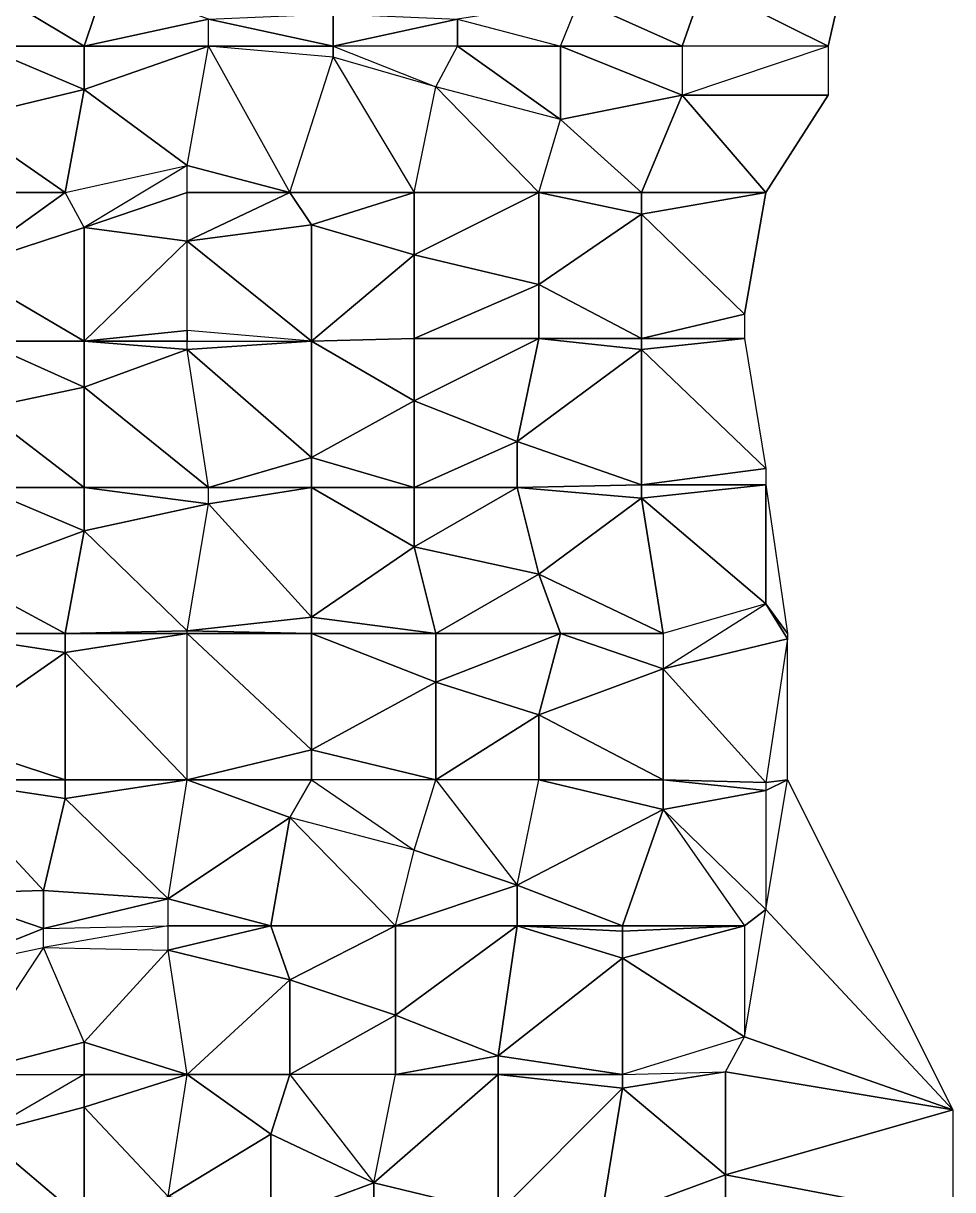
# Model space of a CAD drawing. Header units: metres. Extents: x 121.06818 to 121.07159, y 3.17836 to 3.18313.
# Drawn here: x 121.0712435 to 121.071587, y 3.1802745 to 3.1807055 of the extents above; entities that cross this region are included whole.
import ezdxf

# ---------------------------------------------------------------- set-up
doc = ezdxf.new("R2010")
doc.units = ezdxf.units.M

msp = doc.modelspace()

# ---------------------------------------------------------------- linework, layer by layer
at = {"layer": 'DELAUNEY11041', "color": 252}
msp.add_3dface([(121.071373, 3.180263, 0.01059), (121.071335, 3.180263, 0.01058), (121.071373, 3.180277, 0.01059)], dxfattribs=at)
at = {"layer": 'DELAUNEY11068', "color": 252}
msp.add_3dface([(121.071503, 3.180263, 0.01062), (121.071457, 3.180263, 0.01061), (121.071503, 3.18028, 0.01062)], dxfattribs=at)
at = {"layer": 'DELAUNEY11078', "color": 252}
msp.add_3dface([(121.071587, 3.180264, 0.01063), (121.071503, 3.180263, 0.01062), (121.071503, 3.18028, 0.01062)], dxfattribs=at)
at = {"layer": 'DELAUNEY11124', "color": 252}
msp.add_3dface([(121.071419, 3.180266, 0.0106), (121.071373, 3.180263, 0.01059), (121.071373, 3.180277, 0.01059)], dxfattribs=at)
at = {"layer": 'DELAUNEY11137', "color": 252}
msp.add_3dface([(121.071228, 3.180263, 0.01055), (121.071266, 3.180263, 0.01056), (121.071228, 3.180295, 0.01055)], dxfattribs=at)
at = {"layer": 'DELAUNEY11138', "color": 252}
msp.add_3dface([(121.071266, 3.180263, 0.01056), (121.071297, 3.180272, 0.01057), (121.071266, 3.180305, 0.01056)], dxfattribs=at)
at = {"layer": 'DELAUNEY11139', "color": 252}
msp.add_3dface([(121.071457, 3.180263, 0.01061), (121.071419, 3.180266, 0.0106), (121.071465, 3.180312, 0.01061)], dxfattribs=at)
at = {"layer": 'DELAUNEY11153', "color": 252}
msp.add_3dface([(121.071335, 3.180263, 0.01058), (121.071297, 3.180272, 0.01057), (121.071335, 3.180295, 0.01058)], dxfattribs=at)
at = {"layer": 'DELAUNEY11154', "color": 252}
msp.add_3dface([(121.071373, 3.180277, 0.01059), (121.071335, 3.180263, 0.01058), (121.071335, 3.180295, 0.01058)], dxfattribs=at)
at = {"layer": 'DELAUNEY11164', "color": 252}
msp.add_3dface([(121.071419, 3.180266, 0.0106), (121.071373, 3.180277, 0.01059), (121.071419, 3.180317, 0.0106)], dxfattribs=at)
at = {"layer": 'DELAUNEY11165', "color": 252}
msp.add_3dface([(121.071503, 3.18028, 0.01062), (121.071457, 3.180263, 0.01061), (121.071465, 3.180312, 0.01061)], dxfattribs=at)
at = {"layer": 'DELAUNEY11177', "color": 252}
msp.add_3dface([(121.071587, 3.180264, 0.01063), (121.071503, 3.18028, 0.01062), (121.071587, 3.180304, 0.01063)], dxfattribs=at)
at = {"layer": 'DELAUNEY11198', "color": 252}
msp.add_3dface([(121.071335, 3.180295, 0.01058), (121.071297, 3.180272, 0.01057), (121.071304, 3.180317, 0.01057)], dxfattribs=at)
at = {"layer": 'DELAUNEY11217', "color": 252}
msp.add_3dface([(121.071228, 3.180295, 0.01055), (121.071266, 3.180263, 0.01056), (121.071266, 3.180305, 0.01056)], dxfattribs=at)
at = {"layer": 'DELAUNEY11218', "color": 252}
msp.add_3dface([(121.071373, 3.180277, 0.01059), (121.071335, 3.180295, 0.01058), (121.071342, 3.180317, 0.01058)], dxfattribs=at)
at = {"layer": 'DELAUNEY11226', "color": 252}
msp.add_3dface([(121.071228, 3.180295, 0.01055), (121.071266, 3.180305, 0.01056), (121.071266, 3.180317, 0.01056)], dxfattribs=at)
at = {"layer": 'DELAUNEY11227', "color": 252}
msp.add_3dface([(121.071587, 3.180304, 0.01063), (121.071503, 3.18028, 0.01062), (121.071503, 3.180318, 0.01062)], dxfattribs=at)
at = {"layer": 'DELAUNEY11240', "color": 252}
msp.add_3dface([(121.071266, 3.180305, 0.01056), (121.071297, 3.180272, 0.01057), (121.071304, 3.180317, 0.01057)], dxfattribs=at)
at = {"layer": 'DELAUNEY11247', "color": 252}
msp.add_3dface([(121.071503, 3.18028, 0.01062), (121.071465, 3.180312, 0.01061), (121.071503, 3.180318, 0.01062)], dxfattribs=at)
at = {"layer": 'DELAUNEY11265', "color": 252}
msp.add_3dface([(121.071419, 3.180317, 0.0106), (121.071373, 3.180277, 0.01059), (121.071381, 3.180317, 0.01059)], dxfattribs=at)
at = {"layer": 'DELAUNEY11266', "color": 252}
msp.add_3dface([(121.071419, 3.180266, 0.0106), (121.071419, 3.180317, 0.0106), (121.071465, 3.180312, 0.01061)], dxfattribs=at)
at = {"layer": 'DELAUNEY11275', "color": 252}
msp.add_3dface([(121.071373, 3.180277, 0.01059), (121.071381, 3.180317, 0.01059), (121.071342, 3.180317, 0.01058)], dxfattribs=at)
at = {"layer": 'DELAUNEY11276', "color": 252}
msp.add_3dface([(121.071465, 3.180312, 0.01061), (121.071419, 3.180317, 0.0106), (121.071465, 3.180317, 0.01061)], dxfattribs=at)
at = {"layer": 'DELAUNEY11287', "color": 252}
msp.add_3dface([(121.071335, 3.180295, 0.01058), (121.071304, 3.180317, 0.01057), (121.071342, 3.180317, 0.01058)], dxfattribs=at)
at = {"layer": 'DELAUNEY11288', "color": 252}
msp.add_3dface([(121.071419, 3.180317, 0.0106), (121.071381, 3.180317, 0.01059), (121.071419, 3.180324, 0.0106)], dxfattribs=at)
at = {"layer": 'DELAUNEY11297', "color": 252}
msp.add_3dface([(121.071266, 3.180305, 0.01056), (121.071304, 3.180317, 0.01057), (121.071266, 3.180317, 0.01056)], dxfattribs=at)
at = {"layer": 'DELAUNEY11309', "color": 252}
msp.add_3dface([(121.071228, 3.180295, 0.01055), (121.07122, 3.180317, 0.01055), (121.071266, 3.180317, 0.01056)], dxfattribs=at)
at = {"layer": 'DELAUNEY11310', "color": 252}
msp.add_3dface([(121.071381, 3.180317, 0.01059), (121.071342, 3.180317, 0.01058), (121.071381, 3.180339, 0.01059)], dxfattribs=at)
at = {"layer": 'DELAUNEY11311', "color": 252}
msp.add_3dface([(121.071503, 3.180318, 0.01062), (121.071465, 3.180312, 0.01061), (121.071465, 3.180317, 0.01061)], dxfattribs=at)
at = {"layer": 'DELAUNEY11312', "color": 252}
msp.add_3dface([(121.071587, 3.180304, 0.01063), (121.071503, 3.180318, 0.01062), (121.07151, 3.180331, 0.01062)], dxfattribs=at)
at = {"layer": 'DELAUNEY11325', "color": 252}
msp.add_3dface([(121.071503, 3.180318, 0.01062), (121.07151, 3.180331, 0.01062), (121.071465, 3.180317, 0.01061)], dxfattribs=at)
at = {"layer": 'DELAUNEY11326', "color": 252}
msp.add_3dface([(121.071587, 3.180304, 0.01063), (121.07151, 3.180331, 0.01062), (121.071518, 3.180378, 0.01062)], dxfattribs=at)
at = {"layer": 'DELAUNEY11384', "color": 252}
msp.add_3dface([(121.071342, 3.180317, 0.01058), (121.071304, 3.180317, 0.01057), (121.071342, 3.180352, 0.01058)], dxfattribs=at)
at = {"layer": 'DELAUNEY11400', "color": 252}
msp.add_3dface([(121.07122, 3.180317, 0.01055), (121.071266, 3.180317, 0.01056), (121.071266, 3.180329, 0.01056)], dxfattribs=at)
at = {"layer": 'DELAUNEY11401', "color": 252}
msp.add_3dface([(121.071266, 3.180317, 0.01056), (121.071304, 3.180317, 0.01057), (121.071266, 3.180329, 0.01056)], dxfattribs=at)
at = {"layer": 'DELAUNEY11402', "color": 252}
msp.add_3dface([(121.071465, 3.180317, 0.01061), (121.071419, 3.180317, 0.0106), (121.071419, 3.180324, 0.0106)], dxfattribs=at)
at = {"layer": 'DELAUNEY11439', "color": 252}
msp.add_3dface([(121.071419, 3.180324, 0.0106), (121.071381, 3.180317, 0.01059), (121.071381, 3.180339, 0.01059)], dxfattribs=at)
at = {"layer": 'DELAUNEY11452', "color": 252}
msp.add_3dface([(121.07122, 3.180317, 0.01055), (121.071266, 3.180329, 0.01056), (121.071251, 3.180364, 0.01056)], dxfattribs=at)
at = {"layer": 'DELAUNEY11453', "color": 252}
msp.add_3dface([(121.071266, 3.180329, 0.01056), (121.071304, 3.180317, 0.01057), (121.071297, 3.180363, 0.01057)], dxfattribs=at)
at = {"layer": 'DELAUNEY11454', "color": 252}
msp.add_3dface([(121.071465, 3.180317, 0.01061), (121.071419, 3.180324, 0.0106), (121.071465, 3.18036, 0.01061)], dxfattribs=at)
at = {"layer": 'DELAUNEY11467', "color": 252}
msp.add_3dface([(121.071381, 3.180339, 0.01059), (121.071342, 3.180317, 0.01058), (121.071342, 3.180352, 0.01058)], dxfattribs=at)
at = {"layer": 'DELAUNEY11468', "color": 252}
msp.add_3dface([(121.071419, 3.180324, 0.0106), (121.071381, 3.180339, 0.01059), (121.071426, 3.180372, 0.0106)], dxfattribs=at)
at = {"layer": 'DELAUNEY11487', "color": 252}
msp.add_3dface([(121.07122, 3.180317, 0.01055), (121.071213, 3.180356, 0.01055), (121.071251, 3.180364, 0.01056)], dxfattribs=at)
at = {"layer": 'DELAUNEY11488', "color": 252}
msp.add_3dface([(121.071342, 3.180352, 0.01058), (121.071304, 3.180317, 0.01057), (121.071297, 3.180363, 0.01057)], dxfattribs=at)
at = {"layer": 'DELAUNEY11498', "color": 252}
msp.add_3dface([(121.071381, 3.180339, 0.01059), (121.071342, 3.180352, 0.01058), (121.071381, 3.180372, 0.01059)], dxfattribs=at)
at = {"layer": 'DELAUNEY11499', "color": 252}
msp.add_3dface([(121.07151, 3.180331, 0.01062), (121.071465, 3.180317, 0.01061), (121.071465, 3.18036, 0.01061)], dxfattribs=at)
at = {"layer": 'DELAUNEY11516', "color": 252}
msp.add_3dface([(121.071266, 3.180329, 0.01056), (121.071251, 3.180364, 0.01056), (121.071297, 3.180363, 0.01057)], dxfattribs=at)
at = {"layer": 'DELAUNEY11517', "color": 252}
msp.add_3dface([(121.071465, 3.18036, 0.01061), (121.071419, 3.180324, 0.0106), (121.071426, 3.180372, 0.0106)], dxfattribs=at)
at = {"layer": 'DELAUNEY11528', "color": 252}
msp.add_3dface([(121.07151, 3.180331, 0.01062), (121.071465, 3.18036, 0.01061), (121.07151, 3.180372, 0.01062)], dxfattribs=at)
at = {"layer": 'DELAUNEY11541', "color": 252}
msp.add_3dface([(121.071213, 3.180356, 0.01055), (121.071251, 3.180364, 0.01056), (121.071251, 3.180371, 0.01056)], dxfattribs=at)
at = {"layer": 'DELAUNEY11549', "color": 252}
msp.add_3dface([(121.071342, 3.180352, 0.01058), (121.071297, 3.180363, 0.01057), (121.071335, 3.180372, 0.01058)], dxfattribs=at)
at = {"layer": 'DELAUNEY11554', "color": 252}
msp.add_3dface([(121.071465, 3.18036, 0.01061), (121.071426, 3.180372, 0.0106), (121.071465, 3.18037, 0.01061)], dxfattribs=at)
at = {"layer": 'DELAUNEY11555', "color": 252}
msp.add_3dface([(121.07151, 3.180331, 0.01062), (121.071518, 3.180378, 0.01062), (121.07151, 3.180372, 0.01062)], dxfattribs=at)
at = {"layer": 'DELAUNEY11556', "color": 252}
msp.add_3dface([(121.071587, 3.180304, 0.01063), (121.071518, 3.180378, 0.01062), (121.071526, 3.180426, 0.01062)], dxfattribs=at)
at = {"layer": 'DELAUNEY11568', "color": 252}
msp.add_3dface([(121.071426, 3.180372, 0.0106), (121.071381, 3.180339, 0.01059), (121.071381, 3.180372, 0.01059)], dxfattribs=at)
at = {"layer": 'DELAUNEY11569', "color": 252}
msp.add_3dface([(121.07151, 3.180372, 0.01062), (121.071465, 3.18036, 0.01061), (121.071465, 3.18037, 0.01061)], dxfattribs=at)
at = {"layer": 'DELAUNEY11583', "color": 252}
msp.add_3dface([(121.07151, 3.180372, 0.01062), (121.071518, 3.180378, 0.01062), (121.07148, 3.180415, 0.01061)], dxfattribs=at)
at = {"layer": 'DELAUNEY11609', "color": 252}
msp.add_3dface([(121.071251, 3.180364, 0.01056), (121.071297, 3.180363, 0.01057), (121.071297, 3.180372, 0.01057)], dxfattribs=at)
at = {"layer": 'DELAUNEY11610', "color": 252}
msp.add_3dface([(121.071335, 3.180372, 0.01058), (121.071297, 3.180363, 0.01057), (121.071297, 3.180372, 0.01057)], dxfattribs=at)
at = {"layer": 'DELAUNEY11611', "color": 252}
msp.add_3dface([(121.071342, 3.180352, 0.01058), (121.071335, 3.180372, 0.01058), (121.071381, 3.180372, 0.01059)], dxfattribs=at)
at = {"layer": 'DELAUNEY11625', "color": 252}
msp.add_3dface([(121.071426, 3.180372, 0.0106), (121.071381, 3.180372, 0.01059), (121.071426, 3.180387, 0.0106)], dxfattribs=at)
at = {"layer": 'DELAUNEY11668', "color": 252}
msp.add_3dface([(121.071213, 3.180356, 0.01055), (121.071251, 3.180371, 0.01056), (121.071213, 3.180384, 0.01055)], dxfattribs=at)
at = {"layer": 'DELAUNEY11669', "color": 252}
msp.add_3dface([(121.071251, 3.180364, 0.01056), (121.071251, 3.180371, 0.01056), (121.071297, 3.180372, 0.01057)], dxfattribs=at)
at = {"layer": 'DELAUNEY11670', "color": 252}
msp.add_3dface([(121.071465, 3.18037, 0.01061), (121.071426, 3.180372, 0.0106), (121.071465, 3.180372, 0.01061)], dxfattribs=at)
at = {"layer": 'DELAUNEY11671', "color": 252}
msp.add_3dface([(121.07151, 3.180372, 0.01062), (121.071465, 3.18037, 0.01061), (121.071465, 3.180372, 0.01061)], dxfattribs=at)
at = {"layer": 'DELAUNEY11681', "color": 252}
msp.add_3dface([(121.071251, 3.180371, 0.01056), (121.071297, 3.180372, 0.01057), (121.071297, 3.180382, 0.01057)], dxfattribs=at)
at = {"layer": 'DELAUNEY11682', "color": 252}
msp.add_3dface([(121.071335, 3.180372, 0.01058), (121.071297, 3.180372, 0.01057), (121.071297, 3.180382, 0.01057)], dxfattribs=at)
at = {"layer": 'DELAUNEY11698', "color": 252}
msp.add_3dface([(121.071213, 3.180384, 0.01055), (121.071251, 3.180371, 0.01056), (121.071251, 3.180385, 0.01056)], dxfattribs=at)
at = {"layer": 'DELAUNEY11699', "color": 252}
msp.add_3dface([(121.071381, 3.180372, 0.01059), (121.071335, 3.180372, 0.01058), (121.071342, 3.180412, 0.01058)], dxfattribs=at)
at = {"layer": 'DELAUNEY11700', "color": 252}
msp.add_3dface([(121.071465, 3.180372, 0.01061), (121.071426, 3.180372, 0.0106), (121.071426, 3.180387, 0.0106)], dxfattribs=at)
at = {"layer": 'DELAUNEY11710', "color": 252}
msp.add_3dface([(121.07151, 3.180372, 0.01062), (121.071465, 3.180372, 0.01061), (121.07148, 3.180415, 0.01061)], dxfattribs=at)
at = {"layer": 'DELAUNEY11719', "color": 252}
msp.add_3dface([(121.071251, 3.180371, 0.01056), (121.071297, 3.180382, 0.01057), (121.071251, 3.180385, 0.01056)], dxfattribs=at)
at = {"layer": 'DELAUNEY11728', "color": 252}
msp.add_3dface([(121.071251, 3.180385, 0.01056), (121.071297, 3.180382, 0.01057), (121.071259, 3.180419, 0.01056)], dxfattribs=at)
at = {"layer": 'DELAUNEY11729', "color": 252}
msp.add_3dface([(121.071335, 3.180372, 0.01058), (121.071297, 3.180382, 0.01057), (121.071342, 3.180412, 0.01058)], dxfattribs=at)
at = {"layer": 'DELAUNEY11730', "color": 252}
msp.add_3dface([(121.071426, 3.180387, 0.0106), (121.071381, 3.180372, 0.01059), (121.071388, 3.1804, 0.01059)], dxfattribs=at)
at = {"layer": 'DELAUNEY11735', "color": 252}
msp.add_3dface([(121.071213, 3.180384, 0.01055), (121.071251, 3.180385, 0.01056), (121.071213, 3.180426, 0.01055)], dxfattribs=at)
at = {"layer": 'DELAUNEY11736', "color": 252}
msp.add_3dface([(121.071381, 3.180372, 0.01059), (121.071388, 3.1804, 0.01059), (121.071342, 3.180412, 0.01058)], dxfattribs=at)
at = {"layer": 'DELAUNEY11737', "color": 252}
msp.add_3dface([(121.071426, 3.180387, 0.0106), (121.071388, 3.1804, 0.01059), (121.071396, 3.180426, 0.01059)], dxfattribs=at)
at = {"layer": 'DELAUNEY11738', "color": 252}
msp.add_3dface([(121.071465, 3.180372, 0.01061), (121.071426, 3.180387, 0.0106), (121.07148, 3.180415, 0.01061)], dxfattribs=at)
at = {"layer": 'DELAUNEY11776', "color": 252}
msp.add_3dface([(121.071518, 3.180378, 0.01062), (121.071526, 3.180426, 0.01062), (121.071518, 3.180422, 0.01062)], dxfattribs=at)
at = {"layer": 'DELAUNEY11785', "color": 252}
msp.add_3dface([(121.071388, 3.1804, 0.01059), (121.071342, 3.180412, 0.01058), (121.07135, 3.180426, 0.01058)], dxfattribs=at)
at = {"layer": 'DELAUNEY11803', "color": 252}
msp.add_3dface([(121.071342, 3.180412, 0.01058), (121.071297, 3.180382, 0.01057), (121.071304, 3.180426, 0.01057)], dxfattribs=at)
at = {"layer": 'DELAUNEY11804', "color": 252}
msp.add_3dface([(121.071518, 3.180378, 0.01062), (121.07148, 3.180415, 0.01061), (121.071518, 3.180422, 0.01062)], dxfattribs=at)
at = {"layer": 'DELAUNEY11824', "color": 252}
msp.add_3dface([(121.071251, 3.180385, 0.01056), (121.071259, 3.180419, 0.01056), (121.071213, 3.180426, 0.01055)], dxfattribs=at)
at = {"layer": 'DELAUNEY11825', "color": 252}
msp.add_3dface([(121.071259, 3.180419, 0.01056), (121.071297, 3.180382, 0.01057), (121.071304, 3.180426, 0.01057)], dxfattribs=at)
at = {"layer": 'DELAUNEY11846', "color": 252}
msp.add_3dface([(121.07148, 3.180415, 0.01061), (121.071426, 3.180387, 0.0106), (121.071434, 3.180426, 0.0106)], dxfattribs=at)
at = {"layer": 'DELAUNEY11847', "color": 252}
msp.add_3dface([(121.071518, 3.180422, 0.01062), (121.07148, 3.180415, 0.01061), (121.07148, 3.180426, 0.01061)], dxfattribs=at)
at = {"layer": 'DELAUNEY11863', "color": 252}
msp.add_3dface([(121.071342, 3.180412, 0.01058), (121.071304, 3.180426, 0.01057), (121.07135, 3.180426, 0.01058)], dxfattribs=at)
at = {"layer": 'DELAUNEY11864', "color": 252}
msp.add_3dface([(121.071426, 3.180387, 0.0106), (121.071434, 3.180426, 0.0106), (121.071396, 3.180426, 0.01059)], dxfattribs=at)
at = {"layer": 'DELAUNEY11865', "color": 252}
msp.add_3dface([(121.071518, 3.180422, 0.01062), (121.071526, 3.180426, 0.01062), (121.071518, 3.180425, 0.01062)], dxfattribs=at)
at = {"layer": 'DELAUNEY11888', "color": 252}
msp.add_3dface([(121.07148, 3.180415, 0.01061), (121.071434, 3.180426, 0.0106), (121.07148, 3.180426, 0.01061)], dxfattribs=at)
at = {"layer": 'DELAUNEY11905', "color": 252}
msp.add_3dface([(121.071213, 3.180426, 0.01055), (121.071259, 3.180419, 0.01056), (121.071259, 3.180426, 0.01056)], dxfattribs=at)
at = {"layer": 'DELAUNEY11906', "color": 252}
msp.add_3dface([(121.071259, 3.180419, 0.01056), (121.071304, 3.180426, 0.01057), (121.071259, 3.180426, 0.01056)], dxfattribs=at)
at = {"layer": 'DELAUNEY11907', "color": 252}
msp.add_3dface([(121.071388, 3.1804, 0.01059), (121.071396, 3.180426, 0.01059), (121.07135, 3.180426, 0.01058)], dxfattribs=at)
at = {"layer": 'DELAUNEY11923', "color": 252}
msp.add_3dface([(121.071434, 3.180426, 0.0106), (121.071396, 3.180426, 0.01059), (121.071434, 3.18045, 0.0106)], dxfattribs=at)
at = {"layer": 'DELAUNEY11980', "color": 252}
msp.add_3dface([(121.071396, 3.180426, 0.01059), (121.07135, 3.180426, 0.01058), (121.07135, 3.180437, 0.01058)], dxfattribs=at)
at = {"layer": 'DELAUNEY11981', "color": 252}
msp.add_3dface([(121.07148, 3.180426, 0.01061), (121.071434, 3.180426, 0.0106), (121.071434, 3.18045, 0.0106)], dxfattribs=at)
at = {"layer": 'DELAUNEY11993', "color": 252}
msp.add_3dface([(121.071213, 3.180426, 0.01055), (121.071259, 3.180426, 0.01056), (121.071213, 3.180441, 0.01055)], dxfattribs=at)
at = {"layer": 'DELAUNEY11994', "color": 252}
msp.add_3dface([(121.071518, 3.180422, 0.01062), (121.07148, 3.180426, 0.01061), (121.071518, 3.180425, 0.01062)], dxfattribs=at)
at = {"layer": 'DELAUNEY12005', "color": 252}
msp.add_3dface([(121.071259, 3.180426, 0.01056), (121.071304, 3.180426, 0.01057), (121.071259, 3.180473, 0.01056)], dxfattribs=at)
at = {"layer": 'DELAUNEY12006', "color": 252}
msp.add_3dface([(121.071518, 3.180425, 0.01062), (121.07148, 3.180426, 0.01061), (121.07148, 3.180467, 0.01061)], dxfattribs=at)
at = {"layer": 'DELAUNEY12015', "color": 252}
msp.add_3dface([(121.071518, 3.180425, 0.01062), (121.071526, 3.180426, 0.01062), (121.071526, 3.180478, 0.01062)], dxfattribs=at)
at = {"layer": 'DELAUNEY12027', "color": 252}
msp.add_3dface([(121.07135, 3.180426, 0.01058), (121.071304, 3.180426, 0.01057), (121.07135, 3.180437, 0.01058)], dxfattribs=at)
at = {"layer": 'DELAUNEY12042', "color": 252}
msp.add_3dface([(121.07135, 3.180437, 0.01058), (121.071304, 3.180426, 0.01057), (121.071304, 3.18048, 0.01057)], dxfattribs=at)
at = {"layer": 'DELAUNEY12059', "color": 252}
msp.add_3dface([(121.071396, 3.180426, 0.01059), (121.07135, 3.180437, 0.01058), (121.071396, 3.180462, 0.01059)], dxfattribs=at)
at = {"layer": 'DELAUNEY12069', "color": 252}
msp.add_3dface([(121.071213, 3.180441, 0.01055), (121.071259, 3.180426, 0.01056), (121.071259, 3.180473, 0.01056)], dxfattribs=at)
at = {"layer": 'DELAUNEY12081', "color": 252}
msp.add_3dface([(121.071434, 3.18045, 0.0106), (121.071396, 3.180426, 0.01059), (121.071396, 3.180462, 0.01059)], dxfattribs=at)
at = {"layer": 'DELAUNEY12082', "color": 252}
msp.add_3dface([(121.07148, 3.180426, 0.01061), (121.071434, 3.18045, 0.0106), (121.07148, 3.180467, 0.01061)], dxfattribs=at)
at = {"layer": 'DELAUNEY12109', "color": 252}
msp.add_3dface([(121.071396, 3.180462, 0.01059), (121.07135, 3.180437, 0.01058), (121.07135, 3.18048, 0.01058)], dxfattribs=at)
at = {"layer": 'DELAUNEY12120', "color": 252}
msp.add_3dface([(121.071434, 3.18045, 0.0106), (121.071396, 3.180462, 0.01059), (121.071442, 3.18048, 0.0106)], dxfattribs=at)
at = {"layer": 'DELAUNEY12121', "color": 252}
msp.add_3dface([(121.07148, 3.180467, 0.01061), (121.071434, 3.18045, 0.0106), (121.071442, 3.18048, 0.0106)], dxfattribs=at)
at = {"layer": 'DELAUNEY12131', "color": 252}
msp.add_3dface([(121.071518, 3.180425, 0.01062), (121.07148, 3.180467, 0.01061), (121.071526, 3.180478, 0.01062)], dxfattribs=at)
at = {"layer": 'DELAUNEY12145', "color": 252}
msp.add_3dface([(121.071213, 3.180441, 0.01055), (121.071259, 3.180473, 0.01056), (121.071213, 3.18048, 0.01055)], dxfattribs=at)
at = {"layer": 'DELAUNEY12146', "color": 252}
msp.add_3dface([(121.071259, 3.180473, 0.01056), (121.071304, 3.180426, 0.01057), (121.071304, 3.18048, 0.01057)], dxfattribs=at)
at = {"layer": 'DELAUNEY12159', "color": 252}
msp.add_3dface([(121.071259, 3.180473, 0.01056), (121.071304, 3.18048, 0.01057), (121.071259, 3.18048, 0.01056)], dxfattribs=at)
at = {"layer": 'DELAUNEY12166', "color": 252}
msp.add_3dface([(121.07135, 3.180437, 0.01058), (121.071304, 3.18048, 0.01057), (121.07135, 3.18048, 0.01058)], dxfattribs=at)
at = {"layer": 'DELAUNEY12167', "color": 252}
msp.add_3dface([(121.071526, 3.180478, 0.01062), (121.07148, 3.180467, 0.01061), (121.071518, 3.180491, 0.01062)], dxfattribs=at)
at = {"layer": 'DELAUNEY12178', "color": 252}
msp.add_3dface([(121.07135, 3.18048, 0.01058), (121.071304, 3.18048, 0.01057), (121.071304, 3.180481, 0.01057)], dxfattribs=at)
at = {"layer": 'DELAUNEY12198', "color": 252}
msp.add_3dface([(121.071396, 3.180462, 0.01059), (121.07135, 3.18048, 0.01058), (121.071396, 3.18048, 0.01059)], dxfattribs=at)
at = {"layer": 'DELAUNEY12216', "color": 252}
msp.add_3dface([(121.071213, 3.18048, 0.01055), (121.071259, 3.180473, 0.01056), (121.071259, 3.18048, 0.01056)], dxfattribs=at)
at = {"layer": 'DELAUNEY12217', "color": 252}
msp.add_3dface([(121.07148, 3.180467, 0.01061), (121.071442, 3.18048, 0.0106), (121.07148, 3.18048, 0.01061)], dxfattribs=at)
at = {"layer": 'DELAUNEY12256', "color": 252}
msp.add_3dface([(121.071442, 3.18048, 0.0106), (121.071396, 3.180462, 0.01059), (121.071396, 3.18048, 0.01059)], dxfattribs=at)
at = {"layer": 'DELAUNEY12271', "color": 252}
msp.add_3dface([(121.071396, 3.18048, 0.01059), (121.07135, 3.18048, 0.01058), (121.07135, 3.180486, 0.01058)], dxfattribs=at)
at = {"layer": 'DELAUNEY12284', "color": 252}
msp.add_3dface([(121.071442, 3.18048, 0.0106), (121.071396, 3.18048, 0.01059), (121.071434, 3.180502, 0.0106)], dxfattribs=at)
at = {"layer": 'DELAUNEY12285', "color": 252}
msp.add_3dface([(121.07148, 3.18048, 0.01061), (121.071442, 3.18048, 0.0106), (121.071434, 3.180502, 0.0106)], dxfattribs=at)
at = {"layer": 'DELAUNEY12286', "color": 252}
msp.add_3dface([(121.07148, 3.18048, 0.01061), (121.07148, 3.180467, 0.01061), (121.071518, 3.180491, 0.01062)], dxfattribs=at)
at = {"layer": 'DELAUNEY12287', "color": 252}
msp.add_3dface([(121.071526, 3.180478, 0.01062), (121.071518, 3.180491, 0.01062), (121.071526, 3.18048, 0.01062)], dxfattribs=at)
at = {"layer": 'DELAUNEY12301', "color": 252}
msp.add_3dface([(121.071213, 3.18048, 0.01055), (121.071259, 3.18048, 0.01056), (121.07122, 3.180501, 0.01055)], dxfattribs=at)
at = {"layer": 'DELAUNEY12302', "color": 252}
msp.add_3dface([(121.071518, 3.180491, 0.01062), (121.07148, 3.18048, 0.01061), (121.071472, 3.18053, 0.01061)], dxfattribs=at)
at = {"layer": 'DELAUNEY12312', "color": 252}
msp.add_3dface([(121.071259, 3.18048, 0.01056), (121.071304, 3.18048, 0.01057), (121.071304, 3.180481, 0.01057)], dxfattribs=at)
at = {"layer": 'DELAUNEY12324', "color": 252}
msp.add_3dface([(121.071259, 3.18048, 0.01056), (121.071304, 3.180481, 0.01057), (121.071266, 3.180518, 0.01056)], dxfattribs=at)
at = {"layer": 'DELAUNEY12325', "color": 252}
msp.add_3dface([(121.071526, 3.18048, 0.01062), (121.071518, 3.180491, 0.01062), (121.071518, 3.180535, 0.01062)], dxfattribs=at)
at = {"layer": 'DELAUNEY12344', "color": 252}
msp.add_3dface([(121.07135, 3.18048, 0.01058), (121.071304, 3.180481, 0.01057), (121.07135, 3.180486, 0.01058)], dxfattribs=at)
at = {"layer": 'DELAUNEY12345', "color": 252}
msp.add_3dface([(121.07135, 3.180486, 0.01058), (121.071304, 3.180481, 0.01057), (121.071312, 3.180528, 0.01057)], dxfattribs=at)
at = {"layer": 'DELAUNEY12357', "color": 252}
msp.add_3dface([(121.07122, 3.180501, 0.01055), (121.071259, 3.18048, 0.01056), (121.071266, 3.180518, 0.01056)], dxfattribs=at)
at = {"layer": 'DELAUNEY12358', "color": 252}
msp.add_3dface([(121.071396, 3.18048, 0.01059), (121.07135, 3.180486, 0.01058), (121.071388, 3.180512, 0.01059)], dxfattribs=at)
at = {"layer": 'DELAUNEY12359', "color": 252}
msp.add_3dface([(121.071434, 3.180502, 0.0106), (121.071396, 3.18048, 0.01059), (121.071388, 3.180512, 0.01059)], dxfattribs=at)
at = {"layer": 'DELAUNEY12377', "color": 252}
msp.add_3dface([(121.071388, 3.180512, 0.01059), (121.07135, 3.180486, 0.01058), (121.07135, 3.180534, 0.01058)], dxfattribs=at)
at = {"layer": 'DELAUNEY12417', "color": 252}
msp.add_3dface([(121.071266, 3.180518, 0.01056), (121.071304, 3.180481, 0.01057), (121.071312, 3.180528, 0.01057)], dxfattribs=at)
at = {"layer": 'DELAUNEY12437', "color": 252}
msp.add_3dface([(121.07148, 3.18048, 0.01061), (121.071434, 3.180502, 0.0106), (121.071472, 3.18053, 0.01061)], dxfattribs=at)
at = {"layer": 'DELAUNEY12450', "color": 252}
msp.add_3dface([(121.07122, 3.180501, 0.01055), (121.071266, 3.180518, 0.01056), (121.071228, 3.180534, 0.01055)], dxfattribs=at)
at = {"layer": 'DELAUNEY12451', "color": 252}
msp.add_3dface([(121.07135, 3.180486, 0.01058), (121.071312, 3.180528, 0.01057), (121.07135, 3.180534, 0.01058)], dxfattribs=at)
at = {"layer": 'DELAUNEY12452', "color": 252}
msp.add_3dface([(121.071434, 3.180502, 0.0106), (121.071388, 3.180512, 0.01059), (121.071426, 3.180534, 0.0106)], dxfattribs=at)
at = {"layer": 'DELAUNEY12453', "color": 252}
msp.add_3dface([(121.071472, 3.18053, 0.01061), (121.071434, 3.180502, 0.0106), (121.071426, 3.180534, 0.0106)], dxfattribs=at)
at = {"layer": 'DELAUNEY12482', "color": 252}
msp.add_3dface([(121.071266, 3.180518, 0.01056), (121.071312, 3.180528, 0.01057), (121.071266, 3.180534, 0.01056)], dxfattribs=at)
at = {"layer": 'DELAUNEY12494', "color": 252}
msp.add_3dface([(121.07135, 3.180534, 0.01058), (121.071312, 3.180528, 0.01057), (121.071312, 3.180534, 0.01057)], dxfattribs=at)
at = {"layer": 'DELAUNEY12495', "color": 252}
msp.add_3dface([(121.071518, 3.180491, 0.01062), (121.071472, 3.18053, 0.01061), (121.071518, 3.180535, 0.01062)], dxfattribs=at)
at = {"layer": 'DELAUNEY12513', "color": 252}
msp.add_3dface([(121.071388, 3.180512, 0.01059), (121.07135, 3.180534, 0.01058), (121.071388, 3.180534, 0.01059)], dxfattribs=at)
at = {"layer": 'DELAUNEY12529', "color": 252}
msp.add_3dface([(121.071228, 3.180534, 0.01055), (121.071266, 3.180518, 0.01056), (121.071266, 3.180534, 0.01056)], dxfattribs=at)
at = {"layer": 'DELAUNEY12530', "color": 252}
msp.add_3dface([(121.071426, 3.180534, 0.0106), (121.071388, 3.180512, 0.01059), (121.071388, 3.180534, 0.01059)], dxfattribs=at)
at = {"layer": 'DELAUNEY12531', "color": 252}
msp.add_3dface([(121.071518, 3.180535, 0.01062), (121.071472, 3.18053, 0.01061), (121.071472, 3.180535, 0.01061)], dxfattribs=at)
at = {"layer": 'DELAUNEY12577', "color": 252}
msp.add_3dface([(121.071388, 3.180534, 0.01059), (121.07135, 3.180534, 0.01058), (121.07135, 3.180545, 0.01058)], dxfattribs=at)
at = {"layer": 'DELAUNEY12586', "color": 252}
msp.add_3dface([(121.071426, 3.180534, 0.0106), (121.071388, 3.180534, 0.01059), (121.071426, 3.180551, 0.0106)], dxfattribs=at)
at = {"layer": 'DELAUNEY12587', "color": 252}
msp.add_3dface([(121.071472, 3.18053, 0.01061), (121.071426, 3.180534, 0.0106), (121.071472, 3.180535, 0.01061)], dxfattribs=at)
at = {"layer": 'DELAUNEY12592', "color": 252}
msp.add_3dface([(121.071228, 3.180534, 0.01055), (121.071266, 3.180534, 0.01056), (121.071228, 3.180563, 0.01055)], dxfattribs=at)
at = {"layer": 'DELAUNEY12606', "color": 252}
msp.add_3dface([(121.071266, 3.180534, 0.01056), (121.071312, 3.180528, 0.01057), (121.071312, 3.180534, 0.01057)], dxfattribs=at)
at = {"layer": 'DELAUNEY12618', "color": 252}
msp.add_3dface([(121.071266, 3.180534, 0.01056), (121.071312, 3.180534, 0.01057), (121.071266, 3.180571, 0.01056)], dxfattribs=at)
at = {"layer": 'DELAUNEY12619', "color": 252}
msp.add_3dface([(121.071472, 3.180535, 0.01061), (121.071426, 3.180534, 0.0106), (121.071426, 3.180551, 0.0106)], dxfattribs=at)
at = {"layer": 'DELAUNEY12636', "color": 252}
msp.add_3dface([(121.07135, 3.180534, 0.01058), (121.071312, 3.180534, 0.01057), (121.07135, 3.180545, 0.01058)], dxfattribs=at)
at = {"layer": 'DELAUNEY12637', "color": 252}
msp.add_3dface([(121.071518, 3.180535, 0.01062), (121.071472, 3.180535, 0.01061), (121.071518, 3.180541, 0.01062)], dxfattribs=at)
at = {"layer": 'DELAUNEY12667', "color": 252}
msp.add_3dface([(121.07135, 3.180545, 0.01058), (121.071312, 3.180534, 0.01057), (121.071304, 3.180585, 0.01057)], dxfattribs=at)
at = {"layer": 'DELAUNEY12668', "color": 252}
msp.add_3dface([(121.071388, 3.180534, 0.01059), (121.07135, 3.180545, 0.01058), (121.071388, 3.180566, 0.01059)], dxfattribs=at)
at = {"layer": 'DELAUNEY12669', "color": 252}
msp.add_3dface([(121.071518, 3.180541, 0.01062), (121.071472, 3.180535, 0.01061), (121.071472, 3.180585, 0.01061)], dxfattribs=at)
at = {"layer": 'DELAUNEY12688', "color": 252}
msp.add_3dface([(121.071426, 3.180551, 0.0106), (121.071388, 3.180534, 0.01059), (121.071388, 3.180566, 0.01059)], dxfattribs=at)
at = {"layer": 'DELAUNEY12699', "color": 252}
msp.add_3dface([(121.071472, 3.180535, 0.01061), (121.071426, 3.180551, 0.0106), (121.071472, 3.180585, 0.01061)], dxfattribs=at)
at = {"layer": 'DELAUNEY12723', "color": 252}
msp.add_3dface([(121.071228, 3.180563, 0.01055), (121.071266, 3.180534, 0.01056), (121.071266, 3.180571, 0.01056)], dxfattribs=at)
at = {"layer": 'DELAUNEY12724', "color": 252}
msp.add_3dface([(121.071388, 3.180566, 0.01059), (121.07135, 3.180545, 0.01058), (121.07135, 3.180588, 0.01058)], dxfattribs=at)
at = {"layer": 'DELAUNEY12738', "color": 252}
msp.add_3dface([(121.071228, 3.180563, 0.01055), (121.071266, 3.180571, 0.01056), (121.071228, 3.180588, 0.01055)], dxfattribs=at)
at = {"layer": 'DELAUNEY12739', "color": 252}
msp.add_3dface([(121.071426, 3.180551, 0.0106), (121.071388, 3.180566, 0.01059), (121.071434, 3.180589, 0.0106)], dxfattribs=at)
at = {"layer": 'DELAUNEY12751', "color": 252}
msp.add_3dface([(121.071266, 3.180571, 0.01056), (121.071312, 3.180534, 0.01057), (121.071304, 3.180585, 0.01057)], dxfattribs=at)
at = {"layer": 'DELAUNEY12769', "color": 252}
msp.add_3dface([(121.071266, 3.180571, 0.01056), (121.071304, 3.180585, 0.01057), (121.071266, 3.180588, 0.01056)], dxfattribs=at)
at = {"layer": 'DELAUNEY12783', "color": 252}
msp.add_3dface([(121.071472, 3.180585, 0.01061), (121.071426, 3.180551, 0.0106), (121.071434, 3.180589, 0.0106)], dxfattribs=at)
at = {"layer": 'DELAUNEY12801', "color": 252}
msp.add_3dface([(121.071518, 3.180541, 0.01062), (121.071472, 3.180585, 0.01061), (121.07151, 3.180589, 0.01062)], dxfattribs=at)
at = {"layer": 'DELAUNEY12802', "color": 252}
msp.add_3dface([(121.07151, 3.180589, 0.01062), (121.071472, 3.180585, 0.01061), (121.071472, 3.180589, 0.01061)], dxfattribs=at)
at = {"layer": 'DELAUNEY12818', "color": 252}
msp.add_3dface([(121.07135, 3.180545, 0.01058), (121.071304, 3.180585, 0.01057), (121.07135, 3.180588, 0.01058)], dxfattribs=at)
at = {"layer": 'DELAUNEY12836', "color": 252}
msp.add_3dface([(121.07135, 3.180588, 0.01058), (121.071304, 3.180585, 0.01057), (121.071304, 3.180588, 0.01057)], dxfattribs=at)
at = {"layer": 'DELAUNEY12837', "color": 252}
msp.add_3dface([(121.071472, 3.180585, 0.01061), (121.071434, 3.180589, 0.0106), (121.071472, 3.180589, 0.01061)], dxfattribs=at)
at = {"layer": 'DELAUNEY12850', "color": 252}
msp.add_3dface([(121.071388, 3.180566, 0.01059), (121.07135, 3.180588, 0.01058), (121.071388, 3.180589, 0.01059)], dxfattribs=at)
at = {"layer": 'DELAUNEY12867', "color": 252}
msp.add_3dface([(121.071434, 3.180589, 0.0106), (121.071388, 3.180566, 0.01059), (121.071388, 3.180589, 0.01059)], dxfattribs=at)
at = {"layer": 'DELAUNEY12918', "color": 252}
msp.add_3dface([(121.071228, 3.180588, 0.01055), (121.071266, 3.180571, 0.01056), (121.071266, 3.180588, 0.01056)], dxfattribs=at)
at = {"layer": 'DELAUNEY12919', "color": 252}
msp.add_3dface([(121.071388, 3.180589, 0.01059), (121.07135, 3.180588, 0.01058), (121.071388, 3.18062, 0.01059)], dxfattribs=at)
at = {"layer": 'DELAUNEY12920', "color": 252}
msp.add_3dface([(121.071434, 3.180589, 0.0106), (121.071388, 3.180589, 0.01059), (121.071434, 3.180609, 0.0106)], dxfattribs=at)
at = {"layer": 'DELAUNEY12933', "color": 252}
msp.add_3dface([(121.071228, 3.180588, 0.01055), (121.071266, 3.180588, 0.01056), (121.07122, 3.180615, 0.01055)], dxfattribs=at)
at = {"layer": 'DELAUNEY12934', "color": 252}
msp.add_3dface([(121.071266, 3.180588, 0.01056), (121.071304, 3.180585, 0.01057), (121.071304, 3.180588, 0.01057)], dxfattribs=at)
at = {"layer": 'DELAUNEY12973', "color": 252}
msp.add_3dface([(121.071266, 3.180588, 0.01056), (121.071304, 3.180588, 0.01057), (121.071304, 3.180592, 0.01057)], dxfattribs=at)
at = {"layer": 'DELAUNEY12974', "color": 252}
msp.add_3dface([(121.071472, 3.180589, 0.01061), (121.071434, 3.180589, 0.0106), (121.071434, 3.180609, 0.0106)], dxfattribs=at)
at = {"layer": 'DELAUNEY12989', "color": 252}
msp.add_3dface([(121.071266, 3.180588, 0.01056), (121.071304, 3.180592, 0.01057), (121.071304, 3.180625, 0.01057)], dxfattribs=at)
at = {"layer": 'DELAUNEY12990', "color": 252}
msp.add_3dface([(121.071304, 3.180592, 0.01057), (121.071304, 3.180588, 0.01057), (121.07135, 3.180588, 0.01058)], dxfattribs=at)
at = {"layer": 'DELAUNEY12991', "color": 252}
msp.add_3dface([(121.07151, 3.180589, 0.01062), (121.071472, 3.180589, 0.01061), (121.07151, 3.180598, 0.01062)], dxfattribs=at)
at = {"layer": 'DELAUNEY13003', "color": 252}
msp.add_3dface([(121.07135, 3.180588, 0.01058), (121.071304, 3.180592, 0.01057), (121.071304, 3.180625, 0.01057)], dxfattribs=at)
at = {"layer": 'DELAUNEY13018', "color": 252}
msp.add_3dface([(121.07151, 3.180598, 0.01062), (121.071472, 3.180589, 0.01061), (121.071472, 3.180635, 0.01061)], dxfattribs=at)
at = {"layer": 'DELAUNEY13043', "color": 252}
msp.add_3dface([(121.071434, 3.180609, 0.0106), (121.071388, 3.180589, 0.01059), (121.071388, 3.18062, 0.01059)], dxfattribs=at)
at = {"layer": 'DELAUNEY13055', "color": 252}
msp.add_3dface([(121.071472, 3.180589, 0.01061), (121.071434, 3.180609, 0.0106), (121.071472, 3.180635, 0.01061)], dxfattribs=at)
at = {"layer": 'DELAUNEY13083', "color": 252}
msp.add_3dface([(121.071388, 3.18062, 0.01059), (121.07135, 3.180588, 0.01058), (121.07135, 3.180631, 0.01058)], dxfattribs=at)
at = {"layer": 'DELAUNEY13084', "color": 252}
msp.add_3dface([(121.07151, 3.180598, 0.01062), (121.071518, 3.180643, 0.01062), (121.071472, 3.180635, 0.01061)], dxfattribs=at)
at = {"layer": 'DELAUNEY13096', "color": 252}
msp.add_3dface([(121.071266, 3.180588, 0.01056), (121.071304, 3.180625, 0.01057), (121.071266, 3.18063, 0.01056)], dxfattribs=at)
at = {"layer": 'DELAUNEY13097', "color": 252}
msp.add_3dface([(121.071434, 3.180609, 0.0106), (121.071388, 3.18062, 0.01059), (121.071434, 3.180643, 0.0106)], dxfattribs=at)
at = {"layer": 'DELAUNEY13114', "color": 252}
msp.add_3dface([(121.07122, 3.180615, 0.01055), (121.071266, 3.180588, 0.01056), (121.071266, 3.18063, 0.01056)], dxfattribs=at)
at = {"layer": 'DELAUNEY13115', "color": 252}
msp.add_3dface([(121.07122, 3.180615, 0.01055), (121.071266, 3.18063, 0.01056), (121.071259, 3.180643, 0.01056)], dxfattribs=at)
at = {"layer": 'DELAUNEY13116', "color": 252}
msp.add_3dface([(121.07135, 3.180588, 0.01058), (121.071304, 3.180625, 0.01057), (121.07135, 3.180631, 0.01058)], dxfattribs=at)
at = {"layer": 'DELAUNEY13117', "color": 252}
msp.add_3dface([(121.07135, 3.180631, 0.01058), (121.071304, 3.180625, 0.01057), (121.071342, 3.180643, 0.01058)], dxfattribs=at)
at = {"layer": 'DELAUNEY13131', "color": 252}
msp.add_3dface([(121.071266, 3.18063, 0.01056), (121.071304, 3.180625, 0.01057), (121.071304, 3.180643, 0.01057)], dxfattribs=at)
at = {"layer": 'DELAUNEY13132', "color": 252}
msp.add_3dface([(121.071388, 3.18062, 0.01059), (121.07135, 3.180631, 0.01058), (121.071388, 3.180643, 0.01059)], dxfattribs=at)
at = {"layer": 'DELAUNEY13133', "color": 252}
msp.add_3dface([(121.071472, 3.180635, 0.01061), (121.071434, 3.180609, 0.0106), (121.071434, 3.180643, 0.0106)], dxfattribs=at)
at = {"layer": 'DELAUNEY13134', "color": 252}
msp.add_3dface([(121.07151, 3.180598, 0.01062), (121.071472, 3.180635, 0.01061), (121.071518, 3.180643, 0.01062)], dxfattribs=at)
at = {"layer": 'DELAUNEY13135', "color": 252}
msp.add_3dface([(121.071518, 3.180643, 0.01062), (121.071541, 3.180679, 0.01062), (121.071487, 3.180679, 0.01061)], dxfattribs=at)
at = {"layer": 'DELAUNEY13202', "color": 252}
msp.add_3dface([(121.07122, 3.180615, 0.01055), (121.071259, 3.180643, 0.01056), (121.07122, 3.180643, 0.01055)], dxfattribs=at)
at = {"layer": 'DELAUNEY13203', "color": 252}
msp.add_3dface([(121.071266, 3.18063, 0.01056), (121.071259, 3.180643, 0.01056), (121.071304, 3.180653, 0.01057)], dxfattribs=at)
at = {"layer": 'DELAUNEY13204', "color": 252}
msp.add_3dface([(121.071342, 3.180643, 0.01058), (121.071304, 3.180625, 0.01057), (121.071304, 3.180643, 0.01057)], dxfattribs=at)
at = {"layer": 'DELAUNEY13205', "color": 252}
msp.add_3dface([(121.071434, 3.180643, 0.0106), (121.071388, 3.18062, 0.01059), (121.071388, 3.180643, 0.01059)], dxfattribs=at)
at = {"layer": 'DELAUNEY13206', "color": 252}
msp.add_3dface([(121.071518, 3.180643, 0.01062), (121.071472, 3.180635, 0.01061), (121.071472, 3.180643, 0.01061)], dxfattribs=at)
at = {"layer": 'DELAUNEY13226', "color": 252}
msp.add_3dface([(121.07135, 3.180631, 0.01058), (121.071342, 3.180643, 0.01058), (121.071388, 3.180643, 0.01059)], dxfattribs=at)
at = {"layer": 'DELAUNEY13227', "color": 252}
msp.add_3dface([(121.071472, 3.180635, 0.01061), (121.071434, 3.180643, 0.0106), (121.071472, 3.180643, 0.01061)], dxfattribs=at)
at = {"layer": 'DELAUNEY13250', "color": 252}
msp.add_3dface([(121.07122, 3.180643, 0.01055), (121.071259, 3.180643, 0.01056), (121.07122, 3.18067, 0.01055)], dxfattribs=at)
at = {"layer": 'DELAUNEY13264', "color": 252}
msp.add_3dface([(121.071266, 3.18063, 0.01056), (121.071304, 3.180643, 0.01057), (121.071304, 3.180653, 0.01057)], dxfattribs=at)
at = {"layer": 'DELAUNEY13265', "color": 252}
msp.add_3dface([(121.071434, 3.180643, 0.0106), (121.071388, 3.180643, 0.01059), (121.071396, 3.180682, 0.01059)], dxfattribs=at)
at = {"layer": 'DELAUNEY13283', "color": 252}
msp.add_3dface([(121.071342, 3.180643, 0.01058), (121.071304, 3.180643, 0.01057), (121.071304, 3.180653, 0.01057)], dxfattribs=at)
at = {"layer": 'DELAUNEY13296', "color": 252}
msp.add_3dface([(121.071472, 3.180643, 0.01061), (121.071434, 3.180643, 0.0106), (121.071442, 3.18067, 0.0106)], dxfattribs=at)
at = {"layer": 'DELAUNEY13305', "color": 252}
msp.add_3dface([(121.071518, 3.180643, 0.01062), (121.071472, 3.180643, 0.01061), (121.071487, 3.180679, 0.01061)], dxfattribs=at)
at = {"layer": 'DELAUNEY13361', "color": 252}
msp.add_3dface([(121.071259, 3.180643, 0.01056), (121.071304, 3.180653, 0.01057), (121.071266, 3.180681, 0.01056)], dxfattribs=at)
at = {"layer": 'DELAUNEY13362', "color": 252}
msp.add_3dface([(121.071342, 3.180643, 0.01058), (121.071304, 3.180653, 0.01057), (121.071312, 3.180697, 0.01057)], dxfattribs=at)
at = {"layer": 'DELAUNEY13363', "color": 252}
msp.add_3dface([(121.071388, 3.180643, 0.01059), (121.071342, 3.180643, 0.01058), (121.071358, 3.180693, 0.01058)], dxfattribs=at)
at = {"layer": 'DELAUNEY13364', "color": 252}
msp.add_3dface([(121.071434, 3.180643, 0.0106), (121.071442, 3.18067, 0.0106), (121.071396, 3.180682, 0.01059)], dxfattribs=at)
at = {"layer": 'DELAUNEY13372', "color": 252}
msp.add_3dface([(121.071472, 3.180643, 0.01061), (121.071442, 3.18067, 0.0106), (121.071487, 3.180679, 0.01061)], dxfattribs=at)
at = {"layer": 'DELAUNEY13379', "color": 252}
msp.add_3dface([(121.071518, 3.180643, 0.01062), (121.071487, 3.180679, 0.01061), (121.071541, 3.180679, 0.01062)], dxfattribs=at)
at = {"layer": 'DELAUNEY13390', "color": 252}
msp.add_3dface([(121.07122, 3.18067, 0.01055), (121.071259, 3.180643, 0.01056), (121.071266, 3.180681, 0.01056)], dxfattribs=at)
at = {"layer": 'DELAUNEY13391', "color": 252}
msp.add_3dface([(121.071388, 3.180643, 0.01059), (121.071396, 3.180682, 0.01059), (121.071358, 3.180693, 0.01058)], dxfattribs=at)
at = {"layer": 'DELAUNEY13404', "color": 252}
msp.add_3dface([(121.071266, 3.180681, 0.01056), (121.071304, 3.180653, 0.01057), (121.071312, 3.180697, 0.01057)], dxfattribs=at)
at = {"layer": 'DELAUNEY13419', "color": 252}
msp.add_3dface([(121.071342, 3.180643, 0.01058), (121.071358, 3.180693, 0.01058), (121.071312, 3.180697, 0.01057)], dxfattribs=at)
at = {"layer": 'DELAUNEY13420', "color": 252}
msp.add_3dface([(121.071442, 3.18067, 0.0106), (121.071396, 3.180682, 0.01059), (121.071404, 3.180697, 0.01059)], dxfattribs=at)
at = {"layer": 'DELAUNEY13444', "color": 252}
msp.add_3dface([(121.07122, 3.18067, 0.01055), (121.071266, 3.180681, 0.01056), (121.071228, 3.180697, 0.01055)], dxfattribs=at)
at = {"layer": 'DELAUNEY13460', "color": 252}
msp.add_3dface([(121.071396, 3.180682, 0.01059), (121.071358, 3.180693, 0.01058), (121.071358, 3.180697, 0.01058)], dxfattribs=at)
at = {"layer": 'DELAUNEY13461', "color": 252}
msp.add_3dface([(121.071487, 3.180679, 0.01061), (121.071442, 3.18067, 0.0106), (121.071442, 3.180697, 0.0106)], dxfattribs=at)
at = {"layer": 'DELAUNEY13482', "color": 252}
msp.add_3dface([(121.071541, 3.180679, 0.01062), (121.071487, 3.180679, 0.01061), (121.071541, 3.180697, 0.01062)], dxfattribs=at)
at = {"layer": 'DELAUNEY13490', "color": 252}
msp.add_3dface([(121.071358, 3.180693, 0.01058), (121.071312, 3.180697, 0.01057), (121.071358, 3.180697, 0.01058)], dxfattribs=at)
at = {"layer": 'DELAUNEY13501', "color": 252}
msp.add_3dface([(121.071266, 3.180681, 0.01056), (121.071312, 3.180697, 0.01057), (121.071266, 3.180697, 0.01056)], dxfattribs=at)
at = {"layer": 'DELAUNEY13518', "color": 252}
msp.add_3dface([(121.071396, 3.180682, 0.01059), (121.071404, 3.180697, 0.01059), (121.071358, 3.180697, 0.01058)], dxfattribs=at)
at = {"layer": 'DELAUNEY13537', "color": 252}
msp.add_3dface([(121.071228, 3.180697, 0.01055), (121.071266, 3.180681, 0.01056), (121.071266, 3.180697, 0.01056)], dxfattribs=at)
at = {"layer": 'DELAUNEY13538', "color": 252}
msp.add_3dface([(121.071442, 3.18067, 0.0106), (121.071404, 3.180697, 0.01059), (121.071442, 3.180697, 0.0106)], dxfattribs=at)
at = {"layer": 'DELAUNEY13549', "color": 252}
msp.add_3dface([(121.071442, 3.180697, 0.0106), (121.071404, 3.180697, 0.01059), (121.071404, 3.180707, 0.01059)], dxfattribs=at)
at = {"layer": 'DELAUNEY13557', "color": 252}
msp.add_3dface([(121.071487, 3.180679, 0.01061), (121.071442, 3.180697, 0.0106), (121.071487, 3.180697, 0.01061)], dxfattribs=at)
at = {"layer": 'DELAUNEY13568', "color": 252}
msp.add_3dface([(121.071228, 3.180697, 0.01055), (121.071266, 3.180697, 0.01056), (121.071236, 3.180715, 0.01055)], dxfattribs=at)
at = {"layer": 'DELAUNEY13569', "color": 252}
msp.add_3dface([(121.071487, 3.180697, 0.01061), (121.071442, 3.180697, 0.0106), (121.071449, 3.180714, 0.0106)], dxfattribs=at)
at = {"layer": 'DELAUNEY13570', "color": 252}
msp.add_3dface([(121.071487, 3.180697, 0.01061), (121.071487, 3.180679, 0.01061), (121.071541, 3.180697, 0.01062)], dxfattribs=at)
at = {"layer": 'DELAUNEY13577', "color": 252}
msp.add_3dface([(121.071266, 3.180697, 0.01056), (121.071312, 3.180697, 0.01057), (121.071312, 3.180707, 0.01057)], dxfattribs=at)
at = {"layer": 'DELAUNEY13578', "color": 252}
msp.add_3dface([(121.071541, 3.180697, 0.01062), (121.071487, 3.180697, 0.01061), (121.071495, 3.18072, 0.01061)], dxfattribs=at)
at = {"layer": 'DELAUNEY13601', "color": 252}
msp.add_3dface([(121.071358, 3.180697, 0.01058), (121.071312, 3.180697, 0.01057), (121.071312, 3.180707, 0.01057)], dxfattribs=at)
at = {"layer": 'DELAUNEY13602', "color": 252}
msp.add_3dface([(121.071541, 3.180697, 0.01062), (121.071548, 3.180728, 0.01062), (121.071495, 3.18072, 0.01061)], dxfattribs=at)
at = {"layer": 'DELAUNEY13616', "color": 252}
msp.add_3dface([(121.071404, 3.180697, 0.01059), (121.071358, 3.180697, 0.01058), (121.071404, 3.180707, 0.01059)], dxfattribs=at)
at = {"layer": 'DELAUNEY13617', "color": 252}
msp.add_3dface([(121.071442, 3.180697, 0.0106), (121.071449, 3.180714, 0.0106), (121.071404, 3.180707, 0.01059)], dxfattribs=at)
at = {"layer": 'DELAUNEY13618', "color": 252}
msp.add_3dface([(121.071487, 3.180697, 0.01061), (121.071449, 3.180714, 0.0106), (121.071495, 3.18072, 0.01061)], dxfattribs=at)
at = {"layer": 'DELAUNEY13630', "color": 252}
msp.add_3dface([(121.071236, 3.180715, 0.01055), (121.071266, 3.180697, 0.01056), (121.071274, 3.180721, 0.01056)], dxfattribs=at)
at = {"layer": 'DELAUNEY13631', "color": 252}
msp.add_3dface([(121.071266, 3.180697, 0.01056), (121.071312, 3.180707, 0.01057), (121.071274, 3.180721, 0.01056)], dxfattribs=at)
at = {"layer": 'DELAUNEY13632', "color": 252}
msp.add_3dface([(121.071358, 3.180697, 0.01058), (121.071312, 3.180707, 0.01057), (121.071358, 3.180709, 0.01058)], dxfattribs=at)
at = {"layer": 'DELAUNEY13643', "color": 252}
msp.add_3dface([(121.071358, 3.180697, 0.01058), (121.071358, 3.180709, 0.01058), (121.071404, 3.180707, 0.01059)], dxfattribs=at)
at = {"layer": 'DELAUNEY13644', "color": 252}
msp.add_3dface([(121.071541, 3.180697, 0.01062), (121.071495, 3.18072, 0.01061), (121.071548, 3.180728, 0.01062)], dxfattribs=at)

doc.saveas('drawing.dxf')
